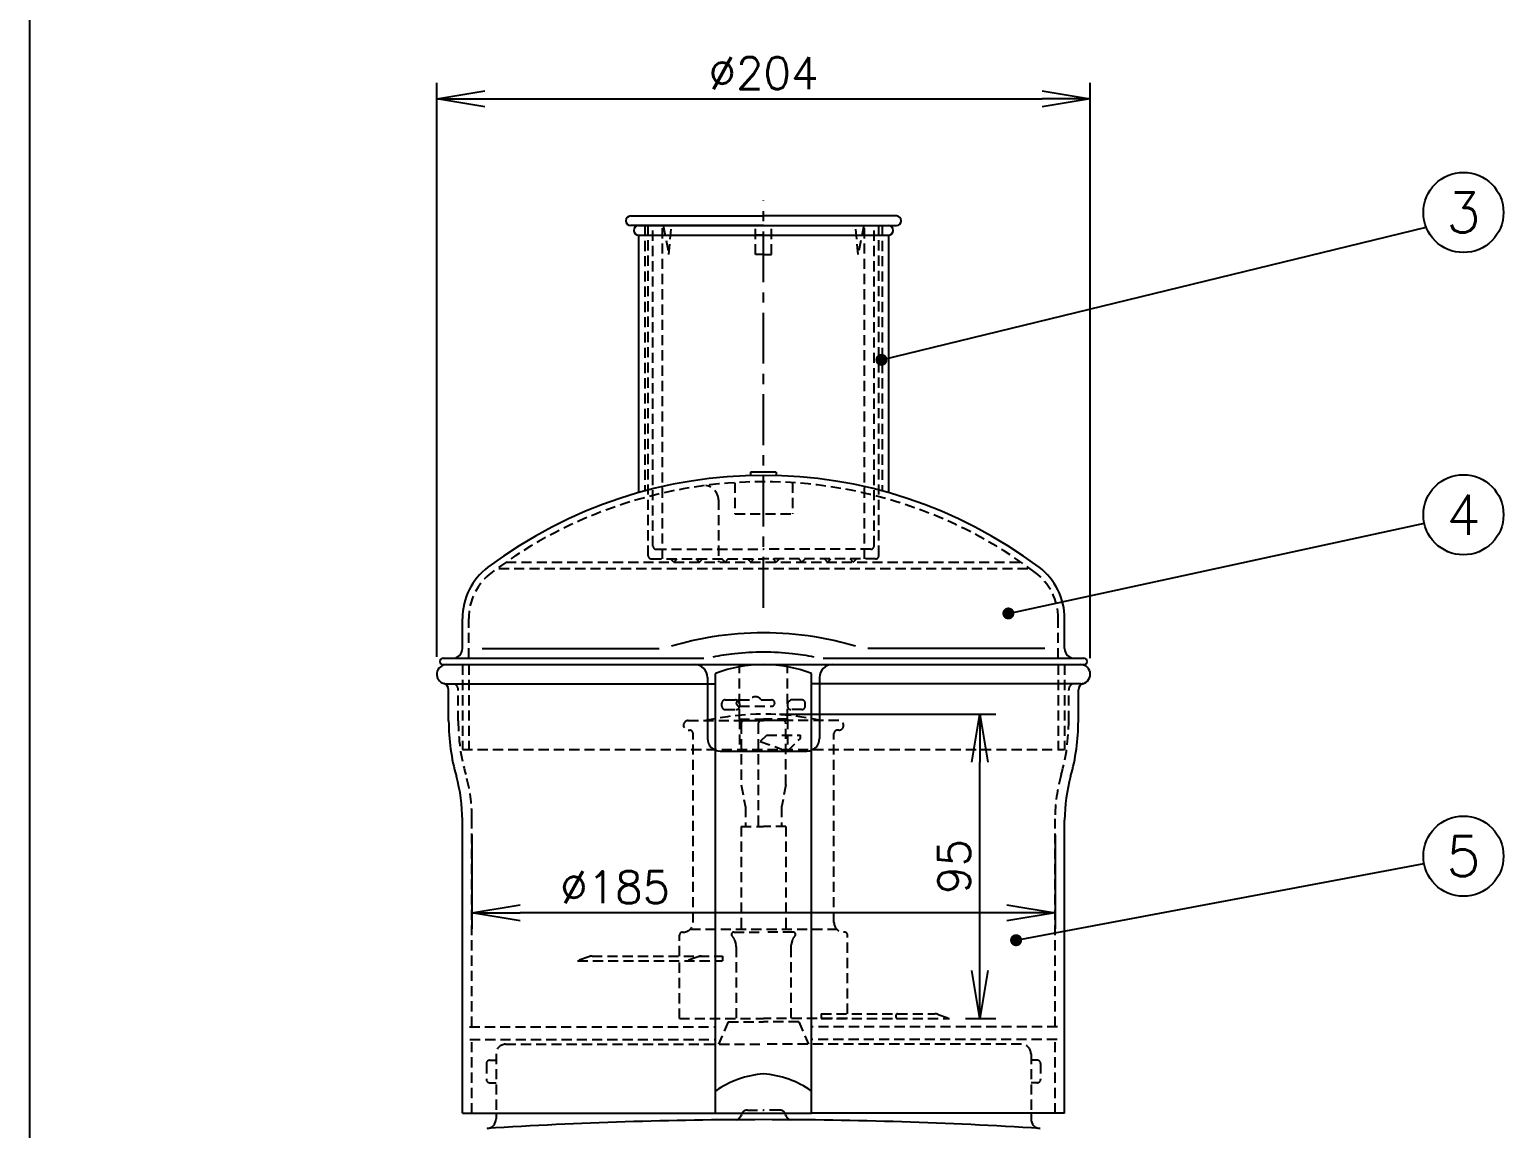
# Model space of a CAD drawing. Extents: x 115 to 2025, y 0 to 1377.
# Drawn here: x 115 to 575.1, y 319.7 to 662.6 of the extents above; entities that cross this region are included whole.
import ezdxf
from ezdxf.enums import TextEntityAlignment as Align

# ---------------------------------------------------------------- set-up
doc = ezdxf.new("R2010")
doc.units = 0
doc.header["$LTSCALE"] = 0.5
doc.header["$PDMODE"] = 3
doc.linetypes.add('CENTER', pattern=[50.8, 31.75, -6.35, 6.35, -6.35])
doc.linetypes.add('HIDDEN', pattern=[9.525, 6.35, -3.175])
doc.layers.get('0').update_dxf_attribs({"linetype": 'CONTINUOUS'})
doc.layers.get('DEFPOINTS').update_dxf_attribs({"linetype": 'CONTINUOUS'})
for name, color, linetype in [('DANMEN', 7, 'CONTINUOUS'), ('SUNPOU', 7, 'CONTINUOUS'), ('WAKU', 7, 'CONTINUOUS')]:
    doc.layers.add(name, color=color, linetype=linetype)
doc.styles.get("Standard").update_dxf_attribs({"font": 'ROMANS', "bigfont": 'EXTFONT.shx'})
doc.dimstyles.get("Standard").update_dxf_attribs({"dimscale": 5, "dimtxt": 2, "dimasz": 3, "dimexe": 1, "dimexo": 1, "dimgap": 0.6, "dimtad": 3, "dimdec": 0, "dimzin": 0, "dimdsep": 46, "dimtxsty": 'STANDARD', "dimblk1": 'OPEN', "dimblk2": 'OPEN', "dimsah": 1, "dimcen": 1.5, "dimadec": 0, "dimazin": 0, "dimtfac": 1, "dimtdec": 0, "dimtmove": 0, "dimatfit": 0, "dimldrblk": 'DOTSMALL', "dimfxl": 1, "dimtvp": 1, "dimtolj": 1, "dimtzin": 0, "dimarcsym": 0})

# ---------------------------------------------------------------- blocks, each defined once
blk = doc.blocks.new('_OPEN')
at = {"color": 0, "linetype": 'ByBlock'}
for p, q in [((-1, 0.167), (0, 0)), ((0, 0), (-1, -0.167)), ((0, 0), (-1, 0))]:
    blk.add_line(p, q, dxfattribs=at)
blk = doc.blocks.new('*D33')
at = {"layer": 'DEFPOINTS', "color": 0}
for p in [(446.12, 641.05), (242.14, 461.84), (446.12, 461.45)]:
    blk.add_point(p, dxfattribs=at)
at = {"layer": 'SUNPOU', "color": 0, "lineweight": -2}
for p, q in [((242.14, 466.84), (242.14, 646.05)), ((446.12, 466.45), (446.12, 646.05)), ((257.14, 641.05), (431.12, 641.05))]:
    blk.add_line(p, q, dxfattribs=at)
at = {"layer": 'SUNPOU', "color": 0, "lineweight": -2, "xscale": 15, "yscale": 15, "zscale": 15, "rotation": 180}
blk.add_blockref('_OPEN', (242.14, 641.05), dxfattribs=at)
at = {"layer": 'SUNPOU', "color": 0, "lineweight": -2, "xscale": 15, "yscale": 15, "zscale": 15}
blk.add_blockref('_OPEN', (446.12, 641.05), dxfattribs=at)
at = {"layer": 'SUNPOU', "color": 0, "insert": (344.12, 649.05), "char_height": 10, "attachment_point": 5}
blk.add_mtext('\\A1;%%c204', dxfattribs=at)
blk = doc.blocks.new('_DotSmall')
at = {"color": 0, "linetype": 'ByBlock', "const_width": 0.5}
blk.add_lwpolyline([(-0.0625, 0, 1), (0.0625, 0, 1)], format="xyb", close=True, dxfattribs=at)
blk = doc.blocks.new('*D45')
at = {"layer": 'DEFPOINTS', "color": 0}
for p in [(344.12, 448.99), (411.6, 448.99), (402.14, 353.99)]:
    blk.add_point(p, dxfattribs=at)
at = {"layer": 'SUNPOU', "color": 0, "lineweight": -2}
for p, q in [((349.12, 448.99), (416.6, 448.99)), ((411.6, 368.99), (411.6, 433.99)), ((407.14, 353.99), (416.6, 353.99))]:
    blk.add_line(p, q, dxfattribs=at)
at = {"layer": 'SUNPOU', "color": 0, "lineweight": -2, "xscale": 15, "yscale": 15, "zscale": 15}
for p, rotation in [((411.6, 448.99), 90), ((411.6, 353.99), 270)]:
    blk.add_blockref('_OPEN', p, dxfattribs=dict(at, rotation=rotation))
at = {"layer": 'SUNPOU', "color": 0, "insert": (403.6, 401.49), "char_height": 10, "attachment_point": 5, "rotation": 90}
blk.add_mtext('\\A1;95', dxfattribs=at)
blk = doc.blocks.new('*D49')
at = {"layer": 'DEFPOINTS', "color": 0}
for p in [(253.12, 416.38), (435.12, 416.38), (253.12, 386.97)]:
    blk.add_point(p, dxfattribs=at)
at = {"layer": 'SUNPOU', "color": 0, "lineweight": -2}
for p, q in [((253.12, 411.38), (253.12, 381.97)), ((435.12, 411.38), (435.12, 381.97)), ((420.12, 386.97), (268.12, 386.97))]:
    blk.add_line(p, q, dxfattribs=at)
at = {"layer": 'SUNPOU', "color": 0, "lineweight": -2, "xscale": 15, "yscale": 15, "zscale": 15, "rotation": 180}
blk.add_blockref('_OPEN', (253.12, 386.97), dxfattribs=at)
at = {"layer": 'SUNPOU', "color": 0, "lineweight": -2, "xscale": 15, "yscale": 15, "zscale": 15}
blk.add_blockref('_OPEN', (435.12, 386.97), dxfattribs=at)
at = {"layer": 'SUNPOU', "color": 0, "insert": (297.8, 394.97), "char_height": 10, "attachment_point": 5}
blk.add_mtext('\\A1;%%C185', dxfattribs=at)

msp = doc.modelspace()

# ---------------------------------------------------------------- linework, layer by layer
at = {"color": 2}
for p, q in [((302.62, 604.46), (344.12, 604.46)), ((385.62, 604.46), (344.12, 604.46)), ((344.12, 601.46), (302.62, 601.46)), ((305.12, 601.46), (383.12, 601.46)), ((305.12, 598.46), (305.12, 518.11)), ((305.12, 598.46), (383.12, 598.46)), ((344.12, 601.46), (385.62, 601.46)), ((383.12, 598.46), (383.12, 518.11)), ((250.12, 469.45), (250.12, 478.83)), ((438.12, 469.45), (438.12, 478.83)), ((256.26, 469.45), (311.56, 469.45)), ((431.97, 469.45), (376.68, 469.45)), ((244.12, 466.45), (325.45, 466.45)), ((362.79, 466.45), (444.12, 466.45)), ((244.12, 464.45), (322.62, 464.45)), ((245.12, 464.45), (443.12, 464.45)), ((326.62, 460.45), (326.62, 441.45)), ((329.12, 324.45), (329.12, 461.72)), ((359.12, 324.45), (359.12, 461.72)), ((361.62, 460.45), (361.62, 441.45)), ((365.62, 464.45), (444.12, 464.45)), ((244.64, 458.45), (329.12, 458.45)), ((245.84, 446.9), (245.84, 456.62)), ((443.12, 458.45), (359.12, 458.45)), ((442.39, 446.9), (442.39, 456.62)), ((330.62, 437.45), (357.62, 437.45)), ((250.12, 324.45), (250.12, 415.96)), ((438.12, 324.45), (438.12, 415.96)), ((250.12, 324.45), (329.12, 324.45)), ((260.62, 324.45), (260.62, 322.69)), ((260.62, 324.45), (260.62, 322.69)), ((329.12, 324.45), (359.12, 324.45)), ((336.86, 323.19), (336.41, 322.75)), ((351.38, 323.19), (351.82, 322.75)), ((438.12, 324.45), (359.12, 324.45)), ((427.62, 324.45), (427.62, 322.69))]:
    msp.add_line(p, q, dxfattribs=at)
for points in [[(315.42, 470.32, -0.032217), (328.18, 473.2, -0.039394), (344.12, 474.45, -0.039394), (360.06, 473.2, -0.032217), (372.82, 470.32)], [(328.37, 466.93, -0.020662), (335.06, 467.95, -0.027671), (344.12, 468.45, -0.027671), (353.17, 467.95, -0.020662), (359.87, 466.93)]]:
    msp.add_lwpolyline(points, format="xyb", dxfattribs=at)
for centre, radius, start, end in [((302.62, 602.96), 1.5, 90, 270), ((385.62, 602.96), 1.5, 270, 90), ((305.12, 599.96), 1.5, 90, 270), ((383.12, 599.96), 1.5, 270, 90), ((344.12, 380.3), 143.22, 53.0897, 126.9103), ((270.12, 478.83), 20, 126.9103, 180), ((418.12, 478.83), 20, 0, 53.0897), ((247.12, 469.45), 3, 270, 0), ((441.12, 469.45), 3, 180, 270), ((244.12, 465.45), 1, 90, 270), ((444.12, 465.45), 1, 270, 90), ((245.12, 461.45), 3, 90, 255.211), ((322.62, 460.45), 4, 0, 90), ((343.93, 423.04), 41.41, 89.7356, 110.9519), ((344.31, 423.04), 41.41, 69.0481, 90.2644), ((365.62, 460.45), 4, 90, 180), ((443.12, 461.45), 3, 270, 90), ((243.84, 456.62), 2, 0, 75.211), ((444.39, 456.62), 2, 104.789, 180), ((309.91, 446.9), 64.07, 180, 195.7379), ((378.32, 446.9), 64.07, 344.2621, 0), ((330.62, 441.45), 4, 180, 270), ((357.62, 441.45), 4, 270, 0), ((200.12, 415.96), 50, 0, 15.7379), ((488.12, 415.96), 50, 164.2621, 180), ((346.44, 306.54), 30.28, 94.3916, 124.8875), ((341.8, 306.54), 30.28, 55.1125, 85.6084), ((257.62, 322.69), 3, 273.6562, 0), ((344.12, -1031), 1353.46, 90, 93.65618), ((335.7, 323.45), 1, 270, 315), ((336.15, 323.9), 1, 315, 351.4151), ((339.12, 323.45), 2, 150, 171.4151), ((344.12, -1031), 1353.46, 86.34382, 90), ((349.12, 323.45), 2, 8.5849, 30), ((352.08, 323.9), 1, 188.5849, 225), ((352.53, 323.45), 1, 225, 270), ((430.62, 322.69), 3, 180, 266.3438), ((430.62, 322.69), 3, 180, 266.3438)]:
    msp.add_arc(centre, radius, start, end, dxfattribs=at)
at = {"layer": 'DANMEN', "color": 2, "linetype": 'CENTER'}
msp.add_line((344.12, 482.17), (344.12, 609.3), dxfattribs=at)
at = {"layer": 'DANMEN', "color": 2, "linetype": 'HIDDEN'}
for p, q in [((307.12, 601.46), (307.12, 518.66)), ((308.12, 498.45), (308.12, 601.46)), ((309.62, 501.45), (309.62, 601.46)), ((312.62, 497.45), (312.62, 601.46)), ((312.84, 601.46), (314.54, 592.46)), ((314.54, 592.46), (315.4, 601.46)), ((341.62, 592.46), (341.62, 601.46)), ((344.12, 598.46), (341.62, 598.46)), ((344.12, 598.46), (346.62, 598.46)), ((346.62, 592.46), (346.62, 601.46)), ((373.69, 592.46), (372.84, 601.46)), ((375.4, 601.46), (373.69, 592.46)), ((375.62, 497.45), (375.62, 601.46)), ((378.62, 501.45), (378.62, 601.46)), ((380.12, 498.45), (380.12, 601.46)), ((381.12, 601.46), (381.12, 518.66)), ((344.12, 592.46), (341.62, 592.46)), ((344.12, 592.46), (346.62, 592.46)), ((335.18, 521.23), (335.18, 511.52)), ((353.18, 521.23), (353.18, 511.52)), ((330.12, 515.9), (330.12, 496.45)), ((335.18, 511.52), (353.18, 511.52)), ((309.12, 497.45), (344.12, 497.45)), ((310.62, 500.45), (344.12, 500.45)), ((316.12, 496.45), (315.12, 497.45)), ((316.12, 496.45), (317.12, 497.45)), ((324.12, 496.45), (323.12, 497.45)), ((324.12, 496.45), (325.12, 497.45)), ((332.12, 496.45), (331.12, 497.45)), ((332.12, 496.45), (333.12, 497.45)), ((340.12, 496.45), (339.12, 497.45)), ((340.12, 496.45), (341.12, 497.45)), ((377.62, 500.45), (344.12, 500.45)), ((379.12, 497.45), (344.12, 497.45)), ((348.12, 496.45), (347.12, 497.45)), ((348.12, 496.45), (349.12, 497.45)), ((356.12, 496.45), (355.12, 497.45)), ((356.12, 496.45), (357.12, 497.45)), ((364.12, 496.45), (363.12, 497.45)), ((364.12, 496.45), (365.12, 497.45)), ((372.12, 496.45), (371.12, 497.45)), ((372.12, 496.45), (373.12, 497.45)), ((261.52, 494.45), (426.72, 494.45)), ((263.79, 496.45), (424.44, 496.45)), ((252.12, 466.45), (252.12, 478.83)), ((436.12, 466.45), (436.12, 478.83)), ((250.12, 464.45), (250.12, 437.95)), ((252.12, 464.45), (252.12, 437.95)), ((336.62, 447.45), (336.62, 464.45)), ((351.62, 447.45), (351.62, 464.45)), ((436.12, 464.45), (436.12, 437.95)), ((438.12, 464.45), (438.12, 437.95)), ((248.84, 446.9), (248.84, 456.62)), ((439.39, 446.9), (439.39, 456.62)), ((331.12, 451.45), (331.12, 452.45)), ((332.12, 453.45), (335.41, 453.45)), ((336.47, 452.6), (335.76, 453.31)), ((336.62, 453.45), (339.89, 453.45)), ((336.62, 452.25), (336.62, 451.45)), ((336.62, 451.45), (346.62, 451.45)), ((343.35, 453.45), (346.62, 453.45)), ((351.62, 452.25), (351.62, 451.45)), ((351.76, 452.6), (352.47, 453.31)), ((356.12, 453.45), (352.82, 453.45)), ((357.12, 451.45), (357.12, 452.45)), ((320.62, 446.99), (344.12, 446.99)), ((332.12, 450.45), (335.62, 450.45)), ((336.62, 447.45), (344.12, 447.45)), ((336.62, 447.45), (336.62, 437.45)), ((338.12, 446.99), (344.12, 446.99)), ((351.62, 447.45), (344.12, 447.45)), ((350.12, 446.99), (344.12, 446.99)), ((367.62, 446.99), (344.12, 446.99)), ((351.62, 447.45), (351.62, 437.45)), ((356.12, 450.45), (352.62, 450.45)), ((320.62, 443.99), (321.12, 443.99)), ((322.12, 383.99), (322.12, 442.99)), ((337.12, 445.99), (337.12, 426.99)), ((342.48, 445.99), (342.48, 413.99)), ((345.12, 442.45), (343.12, 440.45)), ((345.12, 442.45), (355.62, 442.45)), ((351.12, 426.99), (351.12, 445.99)), ((355.62, 441.45), (355.62, 442.45)), ((366.12, 383.99), (366.12, 442.99)), ((367.62, 443.99), (367.12, 443.99)), ((250.12, 437.95), (438.12, 437.95)), ((343.12, 440.45), (351.62, 437.45)), ((351.62, 437.45), (355.62, 441.45)), ((337.12, 426.99), (338.48, 419.99)), ((351.12, 426.99), (349.75, 419.99)), ((338.48, 419.99), (338.48, 413.99)), ((349.75, 419.99), (349.75, 413.99)), ((253.12, 351.45), (253.12, 416.38)), ((435.12, 351.45), (435.12, 416.38)), ((337.12, 413.99), (337.12, 380.99)), ((337.12, 413.99), (344.12, 413.99)), ((351.12, 413.99), (344.12, 413.99)), ((351.12, 413.99), (351.12, 380.99)), ((317.87, 373.49), (317.87, 379.99)), ((318.87, 380.99), (319.12, 380.99)), ((321.24, 381.87), (367, 381.87)), ((334.87, 380.99), (344.12, 380.99)), ((335.19, 378.3), (335.51, 377.14)), ((353.37, 380.99), (344.12, 380.99)), ((353.04, 378.3), (352.72, 377.14)), ((369.37, 380.99), (369.12, 380.99)), ((370.37, 355.49), (370.37, 379.99)), ((289.58, 373.3), (286.09, 371.99)), ((290.63, 373.49), (331.27, 373.49)), ((323.72, 373.3), (320.23, 371.99)), ((331.27, 373.49), (331.27, 371.99)), ((335.62, 376.35), (335.62, 352.99)), ((352.62, 376.35), (352.62, 352.99)), ((286.09, 371.99), (331.27, 371.99)), ((317.87, 353.99), (317.87, 371.99)), ((362.12, 355.49), (362.12, 353.99)), ((362.12, 355.49), (397.6, 355.49)), ((385.45, 354.99), (385.45, 354.49)), ((398.65, 355.3), (402.14, 353.99)), ((252.38, 351.45), (329.12, 351.45)), ((317.87, 353.99), (344.12, 353.99)), ((333.12, 352.99), (330.12, 345.99)), ((333.12, 352.99), (344.12, 352.99)), ((370.37, 353.99), (344.12, 353.99)), ((355.12, 352.99), (344.12, 352.99)), ((355.12, 352.99), (358.12, 345.99)), ((435.85, 351.45), (359.12, 351.45)), ((362.12, 353.99), (402.14, 353.99)), ((252.49, 347.45), (329.12, 347.45)), ((253.12, 324.45), (253.12, 347.45)), ((263.62, 345.99), (344.12, 345.99)), ((424.62, 345.99), (344.12, 345.99)), ((435.74, 347.45), (359.12, 347.45)), ((435.12, 324.45), (435.12, 347.45)), ((258.62, 340.99), (260.62, 340.99)), ((260.62, 342.99), (260.62, 324.45)), ((427.62, 342.99), (427.62, 324.45)), ((429.62, 340.99), (427.62, 340.99)), ((257.62, 339.99), (257.62, 334.99)), ((430.62, 339.99), (430.62, 334.99)), ((258.62, 333.99), (260.62, 333.99)), ((429.62, 333.99), (427.62, 333.99)), ((339.12, 325.45), (344.12, 325.45)), ((349.12, 325.45), (344.12, 325.45))]:
    msp.add_line(p, q, dxfattribs=at)
at = {"layer": 'DANMEN', "color": 2}
for p, q in [((348.06, 524.46), (340.06, 524.46)), ((340.06, 524.46), (340.06, 523.46)), ((348.06, 524.46), (348.06, 523.46))]:
    msp.add_line(p, q, dxfattribs=at)
at = {"layer": 'DANMEN', "color": 2, "linetype": 'HIDDEN'}
for centre, radius, start, end in [((344.12, 380.3), 141.22, 53.0897, 126.9103), ((325.13, 515.48), 5, 4.7709, 78.3834), ((309.12, 498.45), 1, 180, 270), ((310.62, 501.45), 1, 180, 270), ((377.62, 501.45), 1, 270, 0), ((379.12, 498.45), 1, 270, 0), ((270.12, 478.83), 18, 126.9103, 180), ((418.12, 478.83), 18, 0, 53.0897), ((246.84, 456.62), 2, 0, 66.5174), ((441.39, 456.62), 2, 113.4826, 180), ((332.12, 452.45), 1, 90, 180), ((332.12, 451.45), 1, 180, 270), ((335.41, 452.95), 0.5, 45, 90), ((336.62, 452.45), 1, 90, 270), ((335.62, 451.45), 1, 270, 0), ((336.12, 452.25), 0.5, 360, 45), ((341.62, 452.45), 2, 30, 150), ((346.62, 452.45), 1, 270, 90), ((352.12, 452.25), 0.5, 135, 180), ((352.62, 451.45), 1, 180, 270), ((352.82, 452.95), 0.5, 90, 135), ((356.12, 452.45), 1, 0, 90), ((356.12, 451.45), 1, 270, 0), ((309.91, 446.9), 61.07, 180, 195.9504), ((320.62, 445.49), 1.5, 90, 270), ((344.12, 366.99), 82, 77.3196, 102.6804), ((338.12, 445.99), 1, 90, 180), ((343.48, 445.99), 1, 90, 180), ((350.12, 445.99), 1, 0, 90), ((367.62, 445.49), 1.5, 270, 90), ((378.32, 446.9), 61.07, 344.0496, 0), ((321.12, 442.99), 1, 0, 90), ((367.12, 442.99), 1, 90, 180), ((203.12, 416.38), 50, 0, 15.9504), ((485.12, 416.38), 50, 164.0496, 180), ((319.12, 383.99), 3, 270, 0), ((369.12, 383.99), 3, 180, 270), ((318.87, 379.99), 1, 90, 180), ((334.87, 380.24), 0.75, 90, 226.7816), ((332.3, 377.51), 3, 15.2941, 46.7816), ((355.94, 377.51), 3, 133.2184, 164.7059), ((353.37, 380.24), 0.75, 313.2184, 90), ((369.37, 379.99), 1, 0, 90), ((290.63, 370.49), 3, 90, 110.556), ((324.78, 370.49), 3, 90, 110.556), ((332.62, 376.35), 3, 0, 15.2941), ((385.95, 354.99), 0.5, 90, 180), ((385.95, 354.49), 0.5, 180, 270), ((397.6, 352.49), 3, 69.444, 90), ((263.62, 342.99), 3, 90, 180), ((424.62, 342.99), 3, 0, 90), ((258.62, 339.99), 1, 90, 180), ((429.62, 339.99), 1, 0, 90), ((258.62, 334.99), 1, 180, 270), ((429.62, 334.99), 1, 270, 0), ((339.12, 323.45), 2, 90, 150), ((349.12, 323.45), 2, 30, 90)]:
    msp.add_arc(centre, radius, start, end, dxfattribs=at)
at = {"layer": 'DANMEN', "color": 2}
msp.add_arc((355.62, 376.35), 3, 164.7059, 180, dxfattribs=at)
at = {"layer": 'SUNPOU'}
for centre in [(562.6, 605.55), (562.6, 511.22), (562.6, 404.68)]:
    msp.add_circle(centre, 12.5, dxfattribs=at)
at = {"layer": 'WAKU', "color": 6}
msp.add_line((115, 1376.75), (115, 0), dxfattribs=at)

# ---------------------------------------------------------------- texts
at = {"layer": 'SUNPOU'}
for s, p in [('3', (562.6, 605.55)), ('4', (562.6, 511.22)), ('5', (562.6, 404.68))]:
    msp.add_text(s, height=12.5, dxfattribs=at).set_placement(p, align=Align.MIDDLE)

# ---------------------------------------------------------------- dimensions: what is measured, and where the dimension line sits
for base, p1, p2, text, picture, middle in [((446.12, 641.05), (242.14, 461.84), (446.12, 461.45), '%%c<>', '*D33', (344.12, 641.05)), ((253.12, 386.97), (435.12, 416.38), (253.12, 416.38), '%%C185', '*D49', (297.8, 386.97))]:
    dim = msp.add_linear_dim(base=base, p1=p1, p2=p2, text=text, dimstyle='STANDARD', dxfattribs=at)
    dim.commit()
    dim.dimension.update_dxf_attribs({"geometry": picture, "text_midpoint": middle, "dimtype": 160})
dim = msp.add_linear_dim(base=(411.6, 448.99), p1=(402.14, 353.99), p2=(344.12, 448.99), angle=90, dimstyle='STANDARD', dxfattribs=at)
dim.commit()
dim.dimension.update_dxf_attribs({"geometry": '*D45', "text_midpoint": (403.6, 401.49)})

# ---------------------------------------------------------------- leaders
for points, override in [([(380.94, 559.56), (550.96, 601)], {"dimgap": 1, "dimtad": 0, "dimldrblk": 'DotSmall'}), ([(420.55, 480.42), (550.39, 508.57)], {"dimgap": 1, "dimtad": 0, "dimldrblk": 'DotSmall'}), ([(422.97, 378.46), (550.32, 402.37)], {"dimldrblk": 'DotSmall'})]:
    msp.add_leader(points, dimstyle='STANDARD', override=override, dxfattribs=at)

doc.saveas('drawing.dxf')
